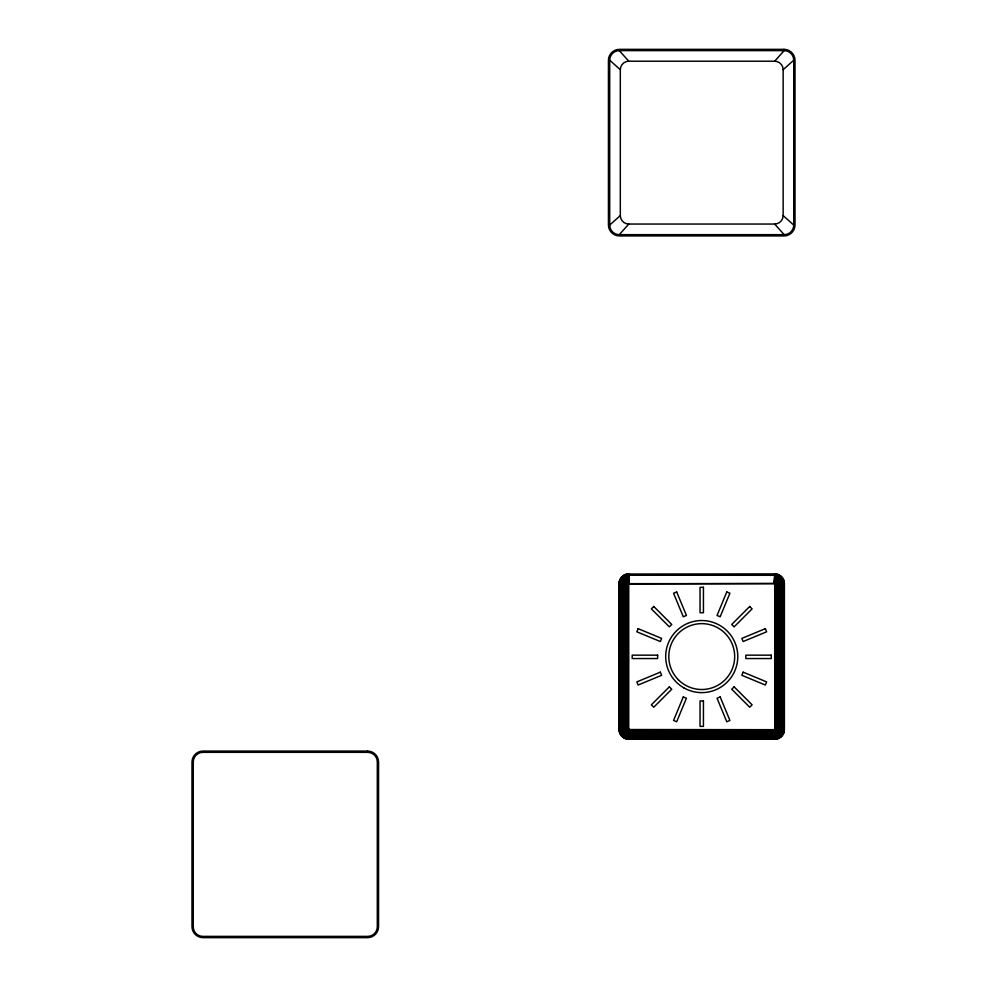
<?xml version="1.0" encoding="UTF-8"?>
<svg xmlns="http://www.w3.org/2000/svg" width="987" height="987" viewBox="0 0 987 987"><rect width="100%" height="100%" fill="white"/><g stroke="black" fill="none" stroke-linecap="round" stroke-linejoin="round"><path stroke-width="1.48" d="M774.659 575.803L775.683 575.865A7.847 7.847 0 0 1 782.444 582.614L782.444 730.54A7.847 7.847 0 0 1 775.683 737.289L627.769 737.289A7.847 7.847 0 0 1 620.946 729.516L621.02 582.614A7.847 7.847 0 0 1 627.769 575.865L628.719 575.803L628.793 576.914L627.905 576.963A6.736 6.736 0 0 0 622.118 582.762L622.044 729.516A6.749 6.749 0 0 0 627.917 736.191L775.548 736.191A6.749 6.749 0 0 0 781.346 730.392L781.346 582.762A6.749 6.749 0 0 0 775.548 576.951L774.548 576.889M622.772 583.798L622.772 729.516A6.021 6.021 0 0 0 628.003 735.475L775.449 735.475A6.021 6.021 0 0 0 780.631 730.294L780.631 582.861A6.021 6.021 0 0 0 775.449 577.679L774.499 577.617M774.388 579.357L775.214 579.406A4.269 4.269 0 0 1 778.891 583.083L778.891 730.072A4.269 4.269 0 0 1 775.214 733.736L628.238 733.736A4.269 4.269 0 0 1 624.524 729.516L624.586 583.083A4.244 4.244 0 0 1 628.225 579.431L628.929 579.394M626.56 729.516L626.609 583.354M627.646 729.516L627.695 583.49L625.573 583.218L625.524 583.983M628.62 573.978L627.522 573.965A9.759 9.759 0 0 0 619.12 582.367L619.034 729.516L775.955 729.677M626.239 729.516L628.719 728.961L625.524 729.516A3.269 3.269 0 0 0 628.361 732.761L775.091 732.761A3.269 3.269 0 0 0 777.904 729.936L777.904 583.218A3.269 3.269 0 0 0 775.091 580.393L774.659 573.891L627.535 574.039A9.685 9.685 0 0 0 619.194 582.379L619.12 729.516M629.064 729.566L628.62 730.812M628.608 582.379L629.101 582.355C631.137 586.833 614.321 582.49 620.317 583.638L620.379 729.516A8.414 8.414 0 0 0 628.793 737.931L774.659 737.992A8.476 8.476 0 0 0 783.147 729.504L783.147 583.638M629.027 581.109L628.139 581.195A2.529 2.529 0 0 0 626.289 583.305L628.756 583.638L628.756 729.516M774.45 578.468L775.338 578.505A5.182 5.182 0 0 1 779.804 582.959L779.804 730.183A5.182 5.182 0 0 1 775.338 734.649L628.114 734.649A5.182 5.182 0 0 1 623.611 729.516L623.673 582.972A5.169 5.169 0 0 1 628.114 578.518L628.879 578.468M774.351 579.912L775.153 579.912A3.763 3.763 0 0 1 778.299 582.663M774.252 581.442L774.955 581.429M627.522 583.477L628.768 583.638M774.178 582.527L774.807 582.503M774.746 573.891L774.116 583.564L775.091 580.393M776.868 729.8L776.868 583.354M777.225 729.319L777.201 729.849A2.554 2.554 0 0 1 774.992 732.046L774.474 732.083M622.772 583.638L622.834 582.861A5.996 5.996 0 0 1 628.003 577.691L628.83 577.642L628.99 580.381L627.954 580.504A3.257 3.257 0 0 0 625.573 583.218M622.896 582.861L622.834 583.81M623.957 583.009L623.895 583.872M625.03 583.946L625.092 583.157A3.738 3.738 0 0 1 625.178 582.675M628.361 732.761L628.645 730.639L774.807 730.639L775.091 732.761M628.793 573.891L628.756 583.922L775.955 583.465M619.293 234.659L784.159 234.659A9.586 9.586 0 0 0 793.745 225.073L793.745 60.207A9.586 9.586 0 0 0 784.159 50.621L619.293 50.621A9.586 9.586 0 0 0 609.707 60.207L609.707 225.073A9.586 9.586 0 0 0 619.293 234.659L628.793 224.049L774.659 224.049A8.476 8.476 0 0 0 783.147 215.573L783.147 69.707A8.476 8.476 0 0 0 774.659 61.219L628.793 61.219A8.476 8.476 0 0 0 620.317 69.707L620.317 215.573A8.476 8.476 0 0 0 628.793 224.049M774.659 61.219L784.159 50.621M609.707 225.073L620.317 215.573M783.147 69.707L793.745 60.207M777.904 583.218L775.794 583.49L775.794 729.664L777.904 729.936M619.046 729.59L620.317 729.516M620.946 729.467L624.512 729.233M774.832 730.812L774.388 729.566M774.955 731.725L628.497 731.725M774.659 739.263L775.93 739.177A9.759 9.759 0 0 0 784.332 730.787L784.332 582.367A9.759 9.759 0 0 0 775.93 573.965L774.659 573.891M626.535 729.097L626.585 729.8M628.633 574.224L627.572 574.286A9.438 9.438 0 0 0 620.626 578.925M628.657 574.644L627.621 574.693A9.019 9.019 0 0 0 626.461 574.928M628.719 575.803L627.72 575.507A8.204 8.204 0 0 0 620.589 583.662L620.589 729.516A8.204 8.204 0 0 0 628.805 737.708L774.659 737.708A8.204 8.204 0 0 0 782.864 729.504L782.864 583.65A8.217 8.217 0 0 0 774.647 575.433M628.756 576.297L627.831 576.346A7.353 7.353 0 0 0 621.502 582.675L621.44 729.516A7.353 7.353 0 0 0 627.831 736.808L775.622 736.808A7.353 7.353 0 0 0 781.963 730.466L781.963 582.675A7.353 7.353 0 0 0 775.622 576.346L774.659 576.297M628.62 582.54L628.966 579.9L628.287 579.937A3.738 3.738 0 0 0 625.339 582.207M775.757 575.298L627.683 575.236A8.414 8.414 0 0 0 620.379 583.65M620.946 583.638L625.03 583.638M628.793 583.638L774.659 583.638L774.19 582.305M774.696 739.177L627.535 739.103A9.759 9.759 0 0 1 619.12 730.787L619.034 729.516M774.832 582.342L774.659 579.912M774.721 574.224L775.893 574.298A9.426 9.426 0 0 1 784.011 582.416M628.99 732.083L628.46 732.046A2.554 2.554 0 0 1 626.264 729.849M628.793 739.263L627.522 739.177A9.673 9.673 0 0 1 619.207 730.775M774.277 581.059L774.992 581.109A2.554 2.554 0 0 1 777.201 583.305L777.225 583.835M609.707 60.207L620.317 69.707M783.147 215.573L793.745 225.073M619.293 50.621L628.793 61.219M774.659 224.049L784.159 234.659M627.621 729.035L627.658 729.664M627.498 729.677L627.485 729.516M628.707 575.458L628.608 573.903M784.332 583.601L784.332 729.553M774.721 583.922L774.721 729.516M625.524 583.638L625.524 729.516M619.367 729.516L619.441 582.404A9.438 9.438 0 0 1 620.083 580.035M774.659 575.162A8.476 8.476 0 0 1 783.147 583.638M619.688 731.947A9.426 9.426 0 0 0 627.559 738.856L775.893 738.856A9.426 9.426 0 0 0 782.827 734.229M626.461 738.227A9.006 9.006 0 0 1 625.339 737.844M624.29 737.326A9.006 9.006 0 0 1 620.983 734.02M620.465 732.959A9.006 9.006 0 0 1 620.083 731.848M620.083 581.306A9.019 9.019 0 0 1 620.453 580.183M620.983 579.135A9.019 9.019 0 0 1 623.303 576.482M624.277 575.828A9.019 9.019 0 0 1 625.339 575.31M626.918 732.761A3.763 3.763 0 0 1 626.14 732.169M625.807 731.799A3.763 3.763 0 0 1 625.326 730.948M784.258 730.775A9.673 9.673 0 0 1 775.93 739.103M784.011 730.738A9.426 9.426 0 0 1 783.37 733.119M783.604 730.688A9.006 9.006 0 0 1 783.37 731.848M781.815 734.994A9.006 9.006 0 0 1 779.175 737.314M778.114 737.844A9.006 9.006 0 0 1 776.991 738.214M778.299 730.479A3.763 3.763 0 0 1 777.645 731.799M777.324 732.169A3.763 3.763 0 0 1 776.547 732.761M775.93 574.052A9.673 9.673 0 0 1 784.258 582.379M775.844 574.705A9.006 9.006 0 0 1 776.991 574.94M778.114 575.31A9.006 9.006 0 0 1 779.175 575.828M780.149 576.482A9.006 9.006 0 0 1 781.815 578.148M782.469 579.135A9.006 9.006 0 0 1 782.999 580.196M638.133 628.67L636.837 631.803L660.34 641.538L661.648 638.404L638.133 628.67M683.288 696.945L673.553 720.448L676.687 721.756L686.421 698.241L683.288 696.945M726.777 591.953L717.043 615.456L720.177 616.752L729.911 593.249L726.777 591.953M743.125 672.159L741.829 675.293L765.332 685.027L766.64 681.894L743.125 672.159M653.764 606.474L651.358 608.88L669.359 626.868L671.752 624.463L653.764 606.474M669.359 686.841L651.358 704.829L653.764 707.223L671.752 689.234L669.359 686.841M749.713 606.474L731.725 624.463L734.118 626.868L752.106 608.88L749.713 606.474M734.118 686.841L731.725 689.234L749.713 707.223L752.106 704.829L734.118 686.841M676.687 591.953L673.553 593.249L683.288 616.752L686.421 615.456L676.687 591.953M660.34 672.159L636.837 681.894L638.133 685.027L661.648 675.293L660.34 672.159M765.332 628.67L741.829 638.404L743.125 641.538L766.64 631.803L765.332 628.67M720.177 696.945L717.043 698.241L726.777 721.756L729.911 720.448L720.177 696.945M784.011 49.35L619.441 49.35A11.005 11.005 0 0 0 608.436 60.355L608.436 224.925A11.005 11.005 0 0 0 619.441 235.93L784.011 235.93A11.005 11.005 0 0 0 795.016 224.925L795.016 60.355A11.005 11.005 0 0 0 784.011 49.35M703.435 587.314L700.042 587.314L700.042 612.754L703.435 612.754L703.435 587.314M657.638 655.158L632.198 655.158L632.198 658.551L657.638 658.551L657.638 655.158M771.279 655.158L745.839 655.158L745.839 658.551L771.279 658.551L771.279 655.158M703.435 700.955L700.042 700.955L700.042 726.395L703.435 726.395L703.435 700.955M367.559 751.07L202.989 751.07A11.005 11.005 0 0 0 191.984 762.075L191.984 926.645A11.005 11.005 0 0 0 202.989 937.65L367.559 937.65A11.005 11.005 0 0 0 378.564 926.645L378.564 762.075A11.005 11.005 0 0 0 367.559 751.07M367.707 752.341L202.841 752.341A9.586 9.586 0 0 0 193.255 761.927L193.255 926.793A9.586 9.586 0 0 0 202.841 936.379L367.707 936.379A9.586 9.586 0 0 0 377.293 926.793L377.293 761.927A9.586 9.586 0 0 0 367.707 752.341M678.451 679.858A32.929 32.929 0 0 0 733.551 665.102A32.929 32.929 0 0 0 693.207 624.759A32.929 32.929 0 0 0 678.451 679.858M683.72 687.791A36.038 36.038 0 0 0 737.782 656.577A36.038 36.038 0 0 0 683.72 625.363A36.038 36.038 0 0 0 683.72 687.791"/></g></svg>
